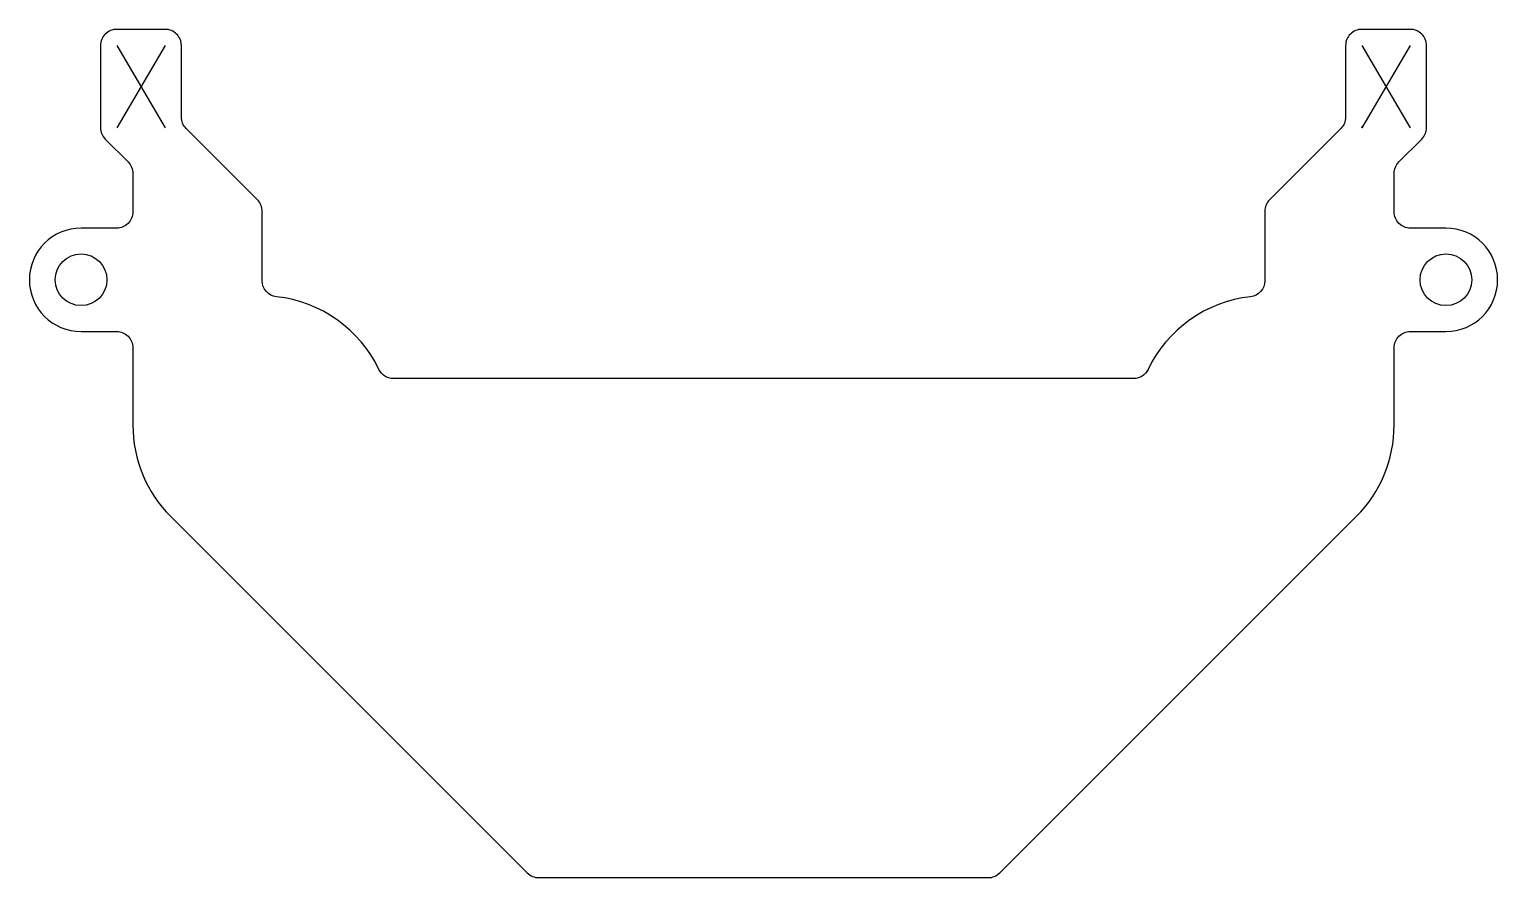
# Model space of a CAD drawing. Header units: millimetres. Extents: x -45.4 to 45.4, y -20 to 32.5.
import ezdxf

# ---------------------------------------------------------------- set-up
doc = ezdxf.new("R2010")
doc.units = ezdxf.units.MM
doc.layers.get('0').update_dxf_attribs({"linetype": 'CONTINUOUS'})

msp = doc.modelspace()

# ---------------------------------------------------------------- linework, layer by layer
for p, q in [((-37, 31.5), (-40, 26.414)), ((-40, 31.5), (-37, 26.414)), ((37, 31.5), (40, 26.414)), ((40, 31.5), (37, 26.414)), ((37, 26.414), (37.073, 26.539))]:
    msp.add_line(p, q)
msp.add_lwpolyline([(-41, 26.414, 0.198912), (-40.707, 25.707), (-39.293, 24.293, -0.198912), (-39, 23.586), (-39, 21.2, -0.414214), (-40, 20.2), (-42.2, 20.2, 1), (-42.2, 13.8), (-40, 13.8, -0.414214), (-39, 12.8), (-39, 8, 0.198912), (-36.657, 2.343), (-14.607, -19.707, 0.198912), (-13.899, -20), (13.899, -20, 0.198912), (14.607, -19.707), (36.657, 2.343, 0.198912), (39, 8), (39, 12.8, -0.414214), (40, 13.8), (42.2, 13.8, 1), (42.2, 20.2), (40, 20.2, -0.414214), (39, 21.2), (39, 23.586, -0.198912), (39.293, 24.293), (40.707, 25.707, 0.198912), (41, 26.414), (41, 31.5, 0.414214), (40, 32.5), (37, 32.5, 0.414214), (36, 31.5), (36, 27.071, -0.198912), (35.707, 26.364), (31.293, 21.95, 0.198912), (31, 21.243), (31, 16.944, -0.381966), (30.111, 15.95, 0.25871), (23.785, 11.457, -0.288631), (22.884, 10.889), (-22.884, 10.889, -0.288631), (-23.785, 11.457, 0.25871), (-30.111, 15.95, -0.381966), (-31, 16.944), (-31, 21.243, 0.198912), (-31.293, 21.95), (-35.707, 26.364, -0.198912), (-36, 27.071), (-36, 31.5, 0.414214), (-37, 32.5), (-40, 32.5, 0.414214), (-41, 31.5)], format="xyb", close=True)
for centre in [(-42.2, 17), (42.2, 17)]:
    msp.add_circle(centre, 1.6)

doc.saveas('drawing.dxf')
